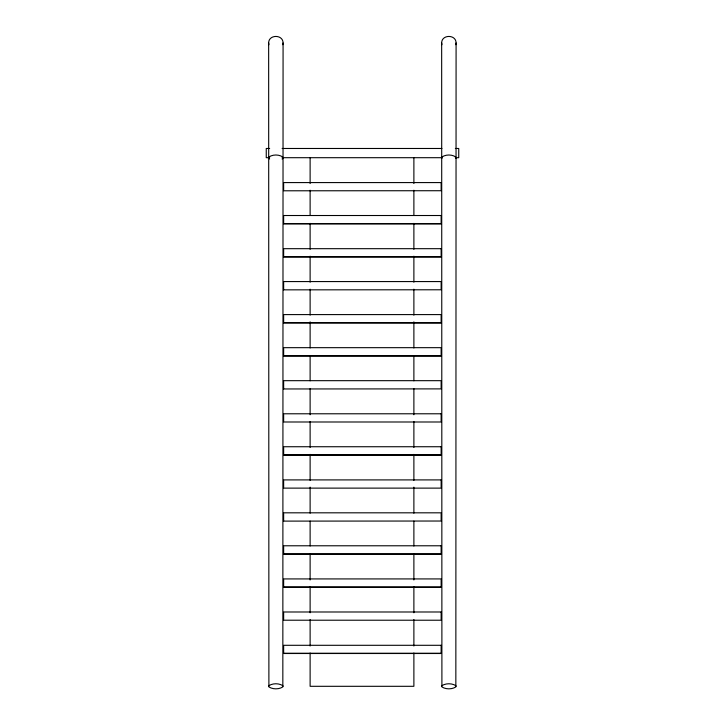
<?xml version="1.0" encoding="UTF-8"?>
<svg xmlns="http://www.w3.org/2000/svg" width="725" height="725" viewBox="0 0 725 725"><rect width="100%" height="100%" fill="white"/><g stroke="black" fill="none" stroke-linecap="round" stroke-linejoin="round"><path stroke-width="1.09" d="M268.649 42.974C268.576 34.265 283.149 34.265 283.076 42.974L282.832 686.938C278.871 689.475 272.854 689.475 268.893 686.938L268.649 42.974L268.893 44.714M282.832 44.714L283.076 42.974M441.661 42.974C441.588 34.265 456.161 34.265 456.088 42.974L455.844 686.938C451.883 689.475 445.866 689.475 441.906 686.938L441.661 42.974L441.906 44.714M455.844 44.714L456.088 42.974M455.844 158.367L455.844 157.026C451.956 154.325 445.793 154.325 441.906 157.026L441.906 158.367M268.649 686.303L268.893 685.669C272.854 683.131 278.871 683.131 282.832 685.669L283.076 686.303M441.661 686.303L441.906 685.669C445.866 683.131 451.883 683.131 455.844 685.669L456.088 686.303M282.107 158.993L282.832 158.367L282.832 157.026C278.944 154.325 272.781 154.325 268.893 157.026L268.649 157.697L269.609 158.993M269.655 148.48L266.256 148.48L266.256 157.697L269.655 157.697M282.107 148.48L441.906 148.48M455.345 148.48L458.744 148.48L458.744 157.697L455.345 157.697M282.107 157.697L441.761 157.697M283.647 223.735L441.144 223.735L441.144 215.515L283.647 215.515L283.647 223.735L441.144 223.771M283.647 256.813L441.144 256.813M283.647 289.846L441.144 289.782L441.144 281.572L283.647 281.572L283.647 289.782M283.647 322.815L441.144 322.815L441.144 314.596L283.647 314.596L283.647 322.815L441.144 322.888M283.647 355.893L441.144 355.893L441.144 347.674L283.647 347.674L283.647 355.893L441.144 355.921M283.647 388.962L441.144 388.89L441.144 380.679L283.647 380.679L283.647 388.89M283.647 455.037L441.144 455.037M283.647 521.112L441.144 521.03L441.144 512.82L283.647 512.82L283.647 521.03M283.647 554.154L441.144 554.154M283.647 587.132L441.144 587.132L441.144 578.922L283.647 578.922L283.647 587.132L441.144 587.187M283.647 653.27L441.144 653.27M413.884 157.697L413.884 183.543M413.884 190.222L413.884 215.434M413.884 223.354L413.884 249.391M413.884 256.188L413.884 282.224M413.884 289.157L413.884 315.185M413.884 321.846L413.884 348M413.884 355.812L413.884 380.824M413.884 388.645L413.884 414.772M413.884 421.47L413.884 447.506M413.884 454.376L413.884 480.403M413.884 487.137L413.884 513.218M413.884 521.094L413.884 546.034M413.884 553.927L413.884 579.982M413.884 586.761L413.884 612.797M413.884 619.513L413.884 646.02M413.884 653.017L413.884 686.303L310.119 686.303L310.119 653.017M310.119 157.697L310.119 183.543M310.119 190.222L310.119 215.434M310.119 223.354L310.119 249.391M310.119 256.188L310.119 282.224M310.119 289.157L310.119 315.185M310.119 321.846L310.119 348M310.119 355.812L310.119 380.824M310.119 388.645L310.119 414.772M310.119 421.47L310.119 447.506M310.119 454.376L310.119 480.403M310.119 487.137L310.119 513.218M310.119 521.094L310.119 546.034M310.119 553.927L310.119 579.982M310.119 586.761L310.119 612.797M310.119 619.513L310.119 646.02M441.144 182.582L283.647 182.582L283.647 190.793L441.144 190.729L441.144 182.582M441.144 248.684L283.647 248.684L283.647 256.895L441.144 256.895L441.144 248.684M441.144 413.785L283.647 413.785L283.647 421.995L441.144 421.995L441.144 413.785M441.144 446.736L283.647 446.736L283.647 454.956L441.144 454.956L441.144 446.736M441.144 479.905L283.647 479.905L283.647 488.124L441.144 488.124L441.144 479.905M441.144 545.78L283.647 545.78L283.647 553.991L441.144 553.991L441.144 545.78M441.144 611.991L283.647 611.991L283.647 620.21L441.144 620.228L441.144 611.991M441.144 645.295L283.647 645.295L283.647 653.506L441.144 653.506L441.144 645.295"/></g></svg>
